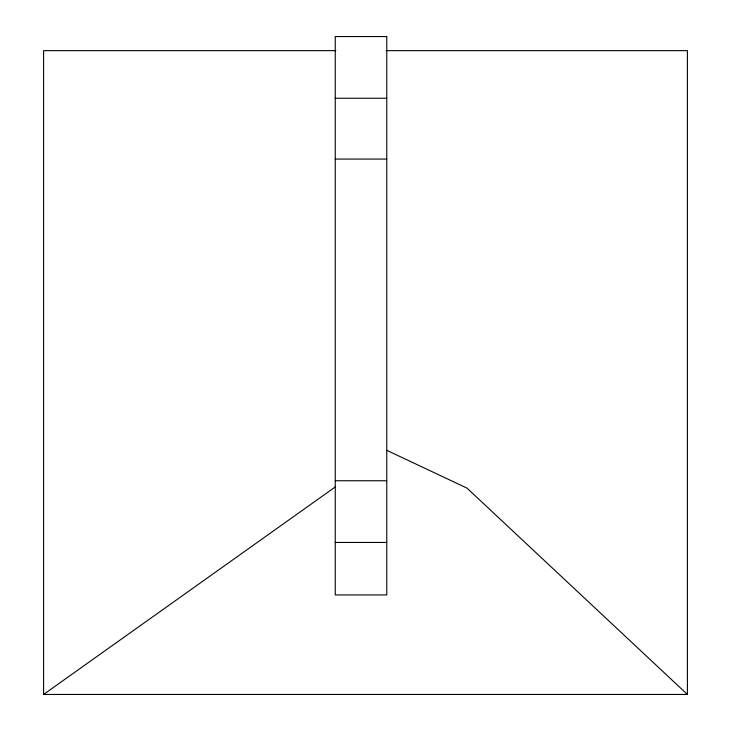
<?xml version="1.0" encoding="UTF-8"?>
<svg xmlns="http://www.w3.org/2000/svg" width="731" height="731" viewBox="0 0 731 731"><rect width="100%" height="100%" fill="white"/><g stroke="black" fill="none" stroke-linecap="round" stroke-linejoin="round"><path stroke-width="1.1" d="M335.821 50.64L43.595 50.64L43.595 694.45L335.611 486.709M386.05 50.64L687.405 50.64L687.405 694.45L43.595 694.45M335.255 98.256L386.763 98.256M335.255 159.066L386.763 159.066M335.255 480.751L386.763 480.751M335.255 542.457L386.763 542.457M386.763 450.323L467.008 488.116L687.405 694.45M386.763 36.55L335.255 36.55L335.255 594.924L386.763 594.924L386.763 36.55"/></g></svg>
